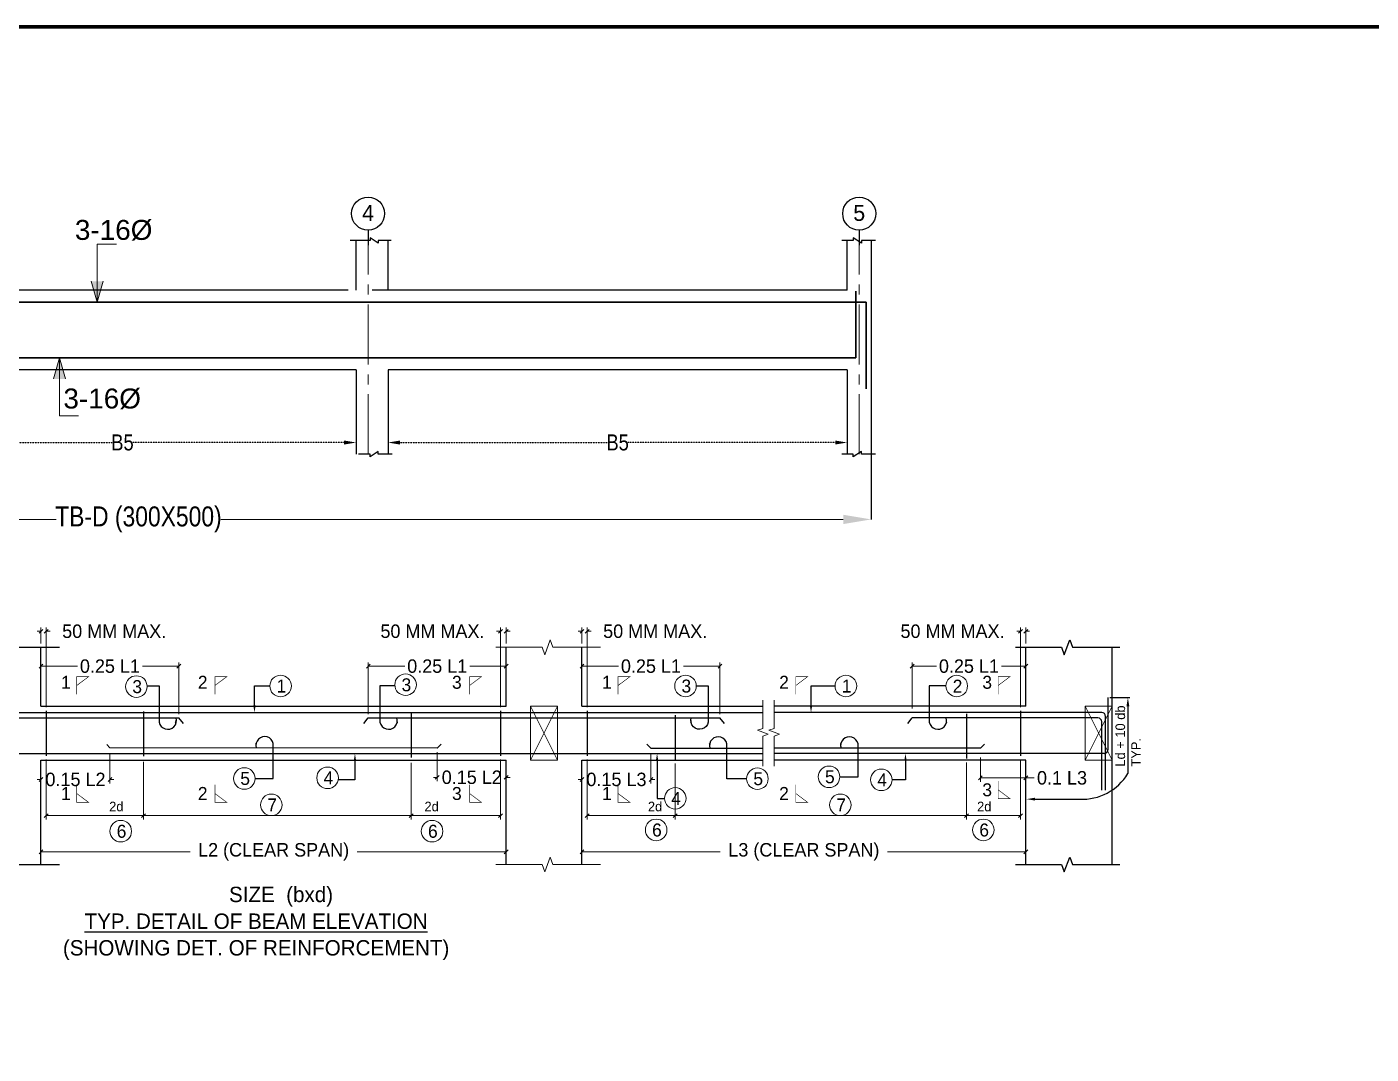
# Model space of a CAD drawing. Header units: inches. Extents: x -82712 to 364260, y -240815 to -94944.
# Drawn here: x 180881 to 197712, y -130807 to -117939 of the extents above; entities that cross this region are included whole.
import ezdxf
from ezdxf.enums import TextEntityAlignment as Align

# ---------------------------------------------------------------- set-up
doc = ezdxf.new("R2010")
doc.units = ezdxf.units.IN
doc.header["$MEASUREMENT"] = 0
for name, pattern in [('CENTER2', [1.125, 0.75, -0.125, 0.125, -0.125]), ('DASHED', [0.75, 0.5, -0.25]), ('HIDDEN', [0.375, 0.25, -0.125])]:
    doc.linetypes.add(name, pattern=pattern)
doc.layers.get('Defpoints').update_dxf_attribs({"color": 8})
for name, color, linetype, lineweight in [('2MM', 8, 'Continuous', 20), ('beam', 160, 'Continuous', 25), ('BEAM - STR', 150, 'HIDDEN', 25), ('Hach.', 252, 'Continuous', 9), ('RF', 7, 'Continuous', 25), ('SECTION', 60, 'Continuous', 30), ('SECTION -  LINE - STR', 3, 'Continuous', 20), ('text', 7, 'Continuous', 25)]:
    doc.layers.add(name, color=color, linetype=linetype, lineweight=lineweight)
for name, color, linetype in [('COLUMN FINAL', 5, 'Continuous'), ('Dim', 135, 'Continuous'), ('Grid', 8, 'CENTER2'), ('TITLE', 7, 'Continuous')]:
    doc.layers.add(name, color=color, linetype=linetype)
doc.styles.add('ARIAL NARROW', font='ARIALN.TTF')
doc.styles.add('PRADEEP - BOLD - STR', font='ANTQUAB.TTF')
doc.styles.add('PRADEEP - STR', font='BKANT.TTF')
doc.styles.get("Standard").update_dxf_attribs({"font": 'arial.ttf'})
doc.dimstyles.new('GRID DIM', dxfattribs={"dimtxt": 0.35, "dimasz": 0.1, "dimexe": 0.1, "dimexo": 0.1, "dimgap": 0.09, "dimtad": 0, "dimdec": 0, "dimlfac": 1000, "dimzin": 0, "dimdsep": 46, "dimtxsty": 'Standard', "dimblk": 'OBLIQUE', "dimcen": 0.09, "dimclrd": 73, "dimclre": 73, "dimclrt": 1, "dimadec": 0, "dimazin": 0, "dimtfac": 1, "dimtdec": 0, "dimtofl": 0, "dimtmove": 1, "dimatfit": 3, "dimfxl": 1.25, "dimtolj": 1, "dimtzin": 0, "dimlwd": 13, "dimlwe": 13, "dimarcsym": 0})
doc.dimstyles.new('XYZ', dxfattribs={"dimtxt": 0.25, "dimasz": 0.15, "dimexe": 0.09, "dimexo": 0.0625, "dimgap": 0, "dimtad": 0, "dimdec": 0, "dimlfac": 1000, "dimzin": 0, "dimdsep": 46, "dimtxsty": 'Standard', "dimblk": 'OBLIQUE', "dimcen": 0.09, "dimclrd": 256, "dimclre": 256, "dimadec": 0, "dimazin": 0, "dimtfac": 1, "dimtdec": 0, "dimtofl": 0, "dimtmove": 1, "dimatfit": 3, "dimldrblk": 'OBLIQUE', "dimfxl": 1, "dimtolj": 1, "dimtzin": 0, "dimlwd": -1, "dimlwe": -1, "dimarcsym": 0})

# ---------------------------------------------------------------- blocks, each defined once
blk = doc.blocks.new('ARROW 1')
at = {"layer": 'BEAM - STR', "linetype": 'Continuous', "lineweight": 13, "ltscale": 0.05}
for points in [[(-100, 617), (-162, 404), (-100, 404)], [(-100, 617), (-38, 404), (-100, 404)]]:
    blk.add_hatch(color=256, dxfattribs=at).paths.add_polyline_path(points)
for points in [[(-100, 617), (-162, 404)], [(-100, 617), (-100, 26), (95, 26)], [(-100, 617), (-38, 404)]]:
    blk.add_lwpolyline(points, dxfattribs=at)
blk = doc.blocks.new('*D773')
at = {"layer": 'Defpoints', "color": 0, "linetype": 'Continuous', "ltscale": 8, "transparency": 16777216}
for p in [(173103, -123292, 2943), (191453, -123292), (191453, -124109)]:
    blk.add_point(p, dxfattribs=at)
at = {"layer": 'Dim', "linetype": 'Continuous', "ltscale": 8, "transparency": 16777216}
for p, q in [((173103, -123292), (173103, -124109)), ((191453, -123292), (191453, -124109))]:
    blk.add_line(p, q, dxfattribs=at)
at = {"layer": 'Dim', "linetype": 'Continuous', "lineweight": 5, "ltscale": 8, "transparency": 16777216}
for p, q in [((173453, -124109), (181248, -124109)), ((191103, -124109), (183308, -124109))]:
    blk.add_line(p, q, dxfattribs=at)
at = {"layer": 'Dim', "linetype": 'Continuous', "ltscale": 8, "transparency": 16777216}
for points in [[(173453, -124051), (173453, -124167), (173103, -124109)], [(191103, -124051), (191103, -124167), (191453, -124109)]]:
    blk.add_solid(points, dxfattribs=at)
at = {"layer": 'Dim', "color": 7, "linetype": 'Continuous', "ltscale": 8, "transparency": 16777216, "insert": (182278, -124109), "char_height": 250, "attachment_point": 5, "style": 'ARIAL NARROW'}
blk.add_mtext('\\A1;TB-D (300X500)', dxfattribs=at)
blk = doc.blocks.new('_Oblique')
at = {"layer": '2MM', "color": 0, "lineweight": -2}
blk.add_line((-0.5, -0.5), (0.5, 0.5), dxfattribs=at)
blk = doc.blocks.new('GT')
at = {"layer": 'Grid', "color": 1, "linetype": 'Continuous', "ltscale": 3}
blk.add_line((0, 0.436), (0, 0), dxfattribs=at)
blk.add_circle((0, 0.919), 0.483, dxfattribs=at)
blk = doc.blocks.new('*D747')
at = {"layer": 'BEAM - STR', "ltscale": 0.05, "transparency": 16777216}
for p, q in [((179153, -122986), (179153, -123246)), ((185003, -122986), (185003, -123246)), ((179303, -123146), (181951, -123146)), ((184853, -123146), (182205, -123146))]:
    blk.add_line(p, q, dxfattribs=at)
for points in [[(179303, -123121), (179303, -123171), (179153, -123146)], [(184853, -123121), (184853, -123171), (185003, -123146)]]:
    blk.add_solid(points, dxfattribs=at)
at = {"layer": 'Defpoints', "color": 0, "ltscale": 0.05, "transparency": 16777216}
for p in [(179153, -122236), (185003, -122236), (185003, -123146)]:
    blk.add_point(p, dxfattribs=at)
at = {"layer": 'BEAM - STR', "color": 0, "ltscale": 0.05, "transparency": 16777216, "insert": (182078, -123146), "char_height": 200, "attachment_point": 5, "style": 'ARIAL NARROW'}
blk.add_mtext('\\A1;B5', dxfattribs=at)
blk = doc.blocks.new('*D748')
at = {"layer": 'BEAM - STR', "ltscale": 0.05, "transparency": 16777216}
for p, q in [((185403, -122987), (185403, -123246)), ((191153, -122986), (191153, -123246)), ((185553, -123146), (188151, -123146)), ((191003, -123146), (188405, -123146))]:
    blk.add_line(p, q, dxfattribs=at)
for points in [[(185553, -123121), (185553, -123171), (185403, -123146)], [(191003, -123121), (191003, -123171), (191153, -123146)]]:
    blk.add_solid(points, dxfattribs=at)
at = {"layer": 'Defpoints', "color": 0, "ltscale": 0.05, "transparency": 16777216}
for p in [(185403, -122237), (191153, -122236), (191153, -123146)]:
    blk.add_point(p, dxfattribs=at)
at = {"layer": 'BEAM - STR', "color": 0, "ltscale": 0.05, "transparency": 16777216, "insert": (188278, -123146), "char_height": 200, "attachment_point": 5, "style": 'ARIAL NARROW'}
blk.add_mtext('\\A1;B5', dxfattribs=at)
blk = doc.blocks.new('*D977')
at = {"layer": 'Defpoints', "color": 0, "transparency": 16777216}
for p in [(34.569, 5.618), (42.142, 5.65), (34.569, 4.165)]:
    blk.add_point(p, dxfattribs=at)
at = {"layer": 'Dim', "color": 73, "linetype": 'Continuous', "lineweight": 13, "transparency": 16777216}
for p, q in [((34.569, 5.518), (34.569, 4.065)), ((42.142, 5.55), (42.142, 4.065)), ((42.142, 4.165), (34.569, 4.165))]:
    blk.add_line(p, q, dxfattribs=at)
at = {"layer": 'Dim', "color": 73, "lineweight": 13, "transparency": 16777216, "xscale": 0.1, "yscale": 0.1, "zscale": 0.1, "rotation": 180}
blk.add_blockref('_Oblique', (34.569, 4.165), dxfattribs=at)
at = {"layer": 'Dim', "color": 73, "lineweight": 13, "transparency": 16777216, "xscale": 0.1, "yscale": 0.1, "zscale": 0.1}
blk.add_blockref('_Oblique', (42.142, 4.165), dxfattribs=at)
blk = doc.blocks.new('*D978')
at = {"layer": 'Defpoints', "color": 0, "transparency": 16777216}
for p in [(32.284, 5.723), (34.569, 5.618), (34.569, 4.165)]:
    blk.add_point(p, dxfattribs=at)
at = {"layer": 'Dim', "color": 73, "linetype": 'Continuous', "lineweight": 13, "transparency": 16777216}
for p, q in [((32.284, 5.623), (32.284, 4.065)), ((34.569, 5.518), (34.569, 4.065)), ((32.284, 4.165), (34.569, 4.165))]:
    blk.add_line(p, q, dxfattribs=at)
at = {"layer": 'Dim', "color": 73, "lineweight": 13, "transparency": 16777216, "xscale": 0.1, "yscale": 0.1, "zscale": 0.1, "rotation": 180}
blk.add_blockref('_Oblique', (32.284, 4.165), dxfattribs=at)
at = {"layer": 'Dim', "color": 73, "lineweight": 13, "transparency": 16777216, "xscale": 0.1, "yscale": 0.1, "zscale": 0.1}
blk.add_blockref('_Oblique', (34.569, 4.165), dxfattribs=at)
blk = doc.blocks.new('*D979')
at = {"layer": 'Defpoints', "color": 0, "transparency": 16777216}
for p in [(18.221, 5.723), (20.75, 5.667), (20.75, 4.165)]:
    blk.add_point(p, dxfattribs=at)
at = {"layer": 'Dim', "color": 73, "linetype": 'Continuous', "lineweight": 13, "transparency": 16777216}
for p, q in [((18.221, 5.623), (18.221, 4.065)), ((20.75, 5.567), (20.75, 4.065)), ((18.221, 4.165), (20.75, 4.165))]:
    blk.add_line(p, q, dxfattribs=at)
at = {"layer": 'Dim', "color": 73, "lineweight": 13, "transparency": 16777216, "xscale": 0.1, "yscale": 0.1, "zscale": 0.1, "rotation": 180}
blk.add_blockref('_Oblique', (18.221, 4.165), dxfattribs=at)
at = {"layer": 'Dim', "color": 73, "lineweight": 13, "transparency": 16777216, "xscale": 0.1, "yscale": 0.1, "zscale": 0.1}
blk.add_blockref('_Oblique', (20.75, 4.165), dxfattribs=at)
blk = doc.blocks.new('*D980')
at = {"layer": 'Defpoints', "color": 0, "transparency": 16777216}
for p in [(27.709, 5.639), (30.031, 5.723), (27.709, 4.165)]:
    blk.add_point(p, dxfattribs=at)
at = {"layer": 'Dim', "color": 73, "linetype": 'Continuous', "lineweight": 13, "transparency": 16777216}
for p, q in [((30.031, 5.623), (30.031, 4.065)), ((27.709, 5.539), (27.709, 4.065)), ((30.031, 4.165), (27.709, 4.165))]:
    blk.add_line(p, q, dxfattribs=at)
at = {"layer": 'Dim', "color": 73, "lineweight": 13, "transparency": 16777216, "xscale": 0.1, "yscale": 0.1, "zscale": 0.1, "rotation": 180}
blk.add_blockref('_Oblique', (27.709, 4.165), dxfattribs=at)
at = {"layer": 'Dim', "color": 73, "lineweight": 13, "transparency": 16777216, "xscale": 0.1, "yscale": 0.1, "zscale": 0.1}
blk.add_blockref('_Oblique', (30.031, 4.165), dxfattribs=at)
blk = doc.blocks.new('*D981')
at = {"layer": 'Defpoints', "color": 0, "transparency": 16777216}
for p in [(20.75, 5.667), (27.709, 5.639), (27.709, 4.165)]:
    blk.add_point(p, dxfattribs=at)
at = {"layer": 'Dim', "color": 73, "linetype": 'Continuous', "lineweight": 13, "transparency": 16777216}
for p, q in [((20.75, 5.567), (20.75, 4.065)), ((27.709, 5.539), (27.709, 4.065)), ((20.75, 4.165), (27.709, 4.165))]:
    blk.add_line(p, q, dxfattribs=at)
at = {"layer": 'Dim', "color": 73, "lineweight": 13, "transparency": 16777216, "xscale": 0.1, "yscale": 0.1, "zscale": 0.1, "rotation": 180}
blk.add_blockref('_Oblique', (20.75, 4.165), dxfattribs=at)
at = {"layer": 'Dim', "color": 73, "lineweight": 13, "transparency": 16777216, "xscale": 0.1, "yscale": 0.1, "zscale": 0.1}
blk.add_blockref('_Oblique', (27.709, 4.165), dxfattribs=at)
blk = doc.blocks.new('*D982')
at = {"layer": 'Defpoints', "color": 0, "transparency": 16777216}
for p in [(28.387, 5.919), (30.18, 5.666), (28.387, 5.161)]:
    blk.add_point(p, dxfattribs=at)
at = {"layer": 'Dim', "color": 73, "linetype": 'Continuous', "lineweight": 13, "transparency": 16777216}
for p, q in [((28.387, 5.819), (28.387, 5.061)), ((30.18, 5.566), (30.18, 5.061)), ((28.387, 5.161), (28.287, 5.161)), ((30.18, 5.161), (30.28, 5.161))]:
    blk.add_line(p, q, dxfattribs=at)
at = {"layer": 'Dim', "color": 73, "lineweight": 13, "transparency": 16777216, "xscale": 0.1, "yscale": 0.1, "zscale": 0.1}
blk.add_blockref('_Oblique', (28.387, 5.161), dxfattribs=at)
at = {"layer": 'Dim', "color": 73, "lineweight": 13, "transparency": 16777216, "xscale": 0.1, "yscale": 0.1, "zscale": 0.1, "rotation": 180}
blk.add_blockref('_Oblique', (30.18, 5.161), dxfattribs=at)
at = {"layer": 'Dim', "color": 1, "transparency": 16777216, "insert": (29.284, 5.161), "char_height": 0.35, "attachment_point": 5, "style": 'PRADEEP - STR'}
blk.add_mtext('\\A1;0.15 L2 ', dxfattribs=at)
blk = doc.blocks.new('*D983')
at = {"layer": 'Defpoints', "color": 0, "transparency": 16777216}
for p in [(26.594, 8.051), (30.18, 7.409), (26.594, 6.706)]:
    blk.add_point(p, dxfattribs=at)
at = {"layer": 'Dim', "color": 73, "linetype": 'Continuous', "lineweight": 13, "transparency": 16777216}
for p, q in [((26.594, 6.806), (26.594, 8.151)), ((26.594, 8.051), (27.542, 8.051)), ((30.18, 8.051), (29.233, 8.051)), ((30.18, 7.509), (30.18, 8.151))]:
    blk.add_line(p, q, dxfattribs=at)
at = {"layer": 'Dim', "color": 73, "lineweight": 13, "transparency": 16777216, "xscale": 0.1, "yscale": 0.1, "zscale": 0.1, "rotation": 180}
blk.add_blockref('_Oblique', (26.594, 8.051), dxfattribs=at)
at = {"layer": 'Dim', "color": 73, "lineweight": 13, "transparency": 16777216, "xscale": 0.1, "yscale": 0.1, "zscale": 0.1}
blk.add_blockref('_Oblique', (30.18, 8.051), dxfattribs=at)
at = {"layer": 'Dim', "color": 1, "transparency": 16777216, "insert": (28.387, 8.051), "char_height": 0.35, "attachment_point": 5, "style": 'PRADEEP - STR'}
blk.add_mtext('\\A1;0.25 L1', dxfattribs=at)
blk = doc.blocks.new('*D984')
at = {"layer": 'Defpoints', "color": 0, "transparency": 16777216}
for p in [(18.086, 5.609), (19.879, 5.872), (19.879, 5.105)]:
    blk.add_point(p, dxfattribs=at)
at = {"layer": 'Dim', "color": 73, "linetype": 'Continuous', "lineweight": 13, "transparency": 16777216}
for p, q in [((19.879, 5.772), (19.879, 5.005)), ((18.086, 5.509), (18.086, 5.005)), ((18.086, 5.105), (17.986, 5.105)), ((19.879, 5.105), (19.979, 5.105))]:
    blk.add_line(p, q, dxfattribs=at)
at = {"layer": 'Dim', "color": 73, "lineweight": 13, "transparency": 16777216, "xscale": 0.1, "yscale": 0.1, "zscale": 0.1}
blk.add_blockref('_Oblique', (18.086, 5.105), dxfattribs=at)
at = {"layer": 'Dim', "color": 73, "lineweight": 13, "transparency": 16777216, "xscale": 0.1, "yscale": 0.1, "zscale": 0.1, "rotation": 180}
blk.add_blockref('_Oblique', (19.879, 5.105), dxfattribs=at)
at = {"layer": 'Dim', "color": 1, "transparency": 16777216, "insert": (18.983, 5.105), "char_height": 0.35, "attachment_point": 5, "style": 'PRADEEP - STR'}
blk.add_mtext('\\A1;0.15 L2', dxfattribs=at)
blk = doc.blocks.new('*D985')
at = {"layer": 'Defpoints', "color": 0, "transparency": 16777216}
for p in [(18.086, 8.051), (18.086, 7.015), (21.672, 6.706)]:
    blk.add_point(p, dxfattribs=at)
at = {"layer": 'Dim', "color": 73, "linetype": 'Continuous', "lineweight": 13, "transparency": 16777216}
for p, q in [((18.086, 7.115), (18.086, 8.151)), ((18.086, 8.051), (19.034, 8.051)), ((21.672, 8.051), (20.725, 8.051)), ((21.672, 6.806), (21.672, 8.151))]:
    blk.add_line(p, q, dxfattribs=at)
at = {"layer": 'Dim', "color": 73, "lineweight": 13, "transparency": 16777216, "xscale": 0.1, "yscale": 0.1, "zscale": 0.1, "rotation": 180}
blk.add_blockref('_Oblique', (18.086, 8.051), dxfattribs=at)
at = {"layer": 'Dim', "color": 73, "lineweight": 13, "transparency": 16777216, "xscale": 0.1, "yscale": 0.1, "zscale": 0.1}
blk.add_blockref('_Oblique', (21.672, 8.051), dxfattribs=at)
at = {"layer": 'Dim', "color": 1, "transparency": 16777216, "insert": (19.879, 8.051), "char_height": 0.35, "attachment_point": 5, "style": 'PRADEEP - STR'}
blk.add_mtext('\\A1;0.25 L1', dxfattribs=at)
blk = doc.blocks.new('*D986')
at = {"layer": 'Defpoints', "color": 0, "transparency": 16777216}
for p in [(18.086, 3.762), (30.18, 3.738), (18.086, 3.224)]:
    blk.add_point(p, dxfattribs=at)
at = {"layer": 'Dim', "color": 73, "linetype": 'Continuous', "lineweight": 13, "transparency": 16777216}
for p, q in [((18.086, 3.662), (18.086, 3.124)), ((30.18, 3.638), (30.18, 3.124)), ((18.086, 3.224), (21.961, 3.224)), ((30.18, 3.224), (26.306, 3.224))]:
    blk.add_line(p, q, dxfattribs=at)
at = {"layer": 'Dim', "color": 73, "lineweight": 13, "transparency": 16777216, "xscale": 0.1, "yscale": 0.1, "zscale": 0.1, "rotation": 180}
blk.add_blockref('_Oblique', (18.086, 3.224), dxfattribs=at)
at = {"layer": 'Dim', "color": 73, "lineweight": 13, "transparency": 16777216, "xscale": 0.1, "yscale": 0.1, "zscale": 0.1}
blk.add_blockref('_Oblique', (30.18, 3.224), dxfattribs=at)
at = {"layer": 'Dim', "color": 1, "transparency": 16777216, "insert": (24.133, 3.224), "char_height": 0.35, "attachment_point": 5, "style": 'PRADEEP - STR'}
blk.add_mtext('\\A1;L2 (CLEAR SPAN)', dxfattribs=at)
blk = doc.blocks.new('*D987')
at = {"layer": 'Defpoints', "color": 0, "transparency": 16777216}
for p in [(35.735, 8.051), (32.149, 7.903), (35.735, 6.706)]:
    blk.add_point(p, dxfattribs=at)
at = {"layer": 'Dim', "color": 73, "linetype": 'Continuous', "lineweight": 13, "transparency": 16777216}
for p, q in [((32.149, 8.003), (32.149, 8.151)), ((32.149, 8.051), (33.096, 8.051)), ((35.735, 8.051), (34.787, 8.051)), ((35.735, 6.806), (35.735, 8.151))]:
    blk.add_line(p, q, dxfattribs=at)
at = {"layer": 'Dim', "color": 73, "lineweight": 13, "transparency": 16777216, "xscale": 0.1, "yscale": 0.1, "zscale": 0.1, "rotation": 180}
blk.add_blockref('_Oblique', (32.149, 8.051), dxfattribs=at)
at = {"layer": 'Dim', "color": 73, "lineweight": 13, "transparency": 16777216, "xscale": 0.1, "yscale": 0.1, "zscale": 0.1}
blk.add_blockref('_Oblique', (35.735, 8.051), dxfattribs=at)
at = {"layer": 'Dim', "color": 1, "transparency": 16777216, "insert": (33.942, 8.051), "char_height": 0.35, "attachment_point": 5, "style": 'PRADEEP - STR'}
blk.add_mtext('\\A1;0.25 L1', dxfattribs=at)
blk = doc.blocks.new('*D988')
at = {"layer": 'Defpoints', "color": 0, "transparency": 16777216}
for p in [(32.149, 5.609), (33.942, 5.862), (33.942, 5.105)]:
    blk.add_point(p, dxfattribs=at)
at = {"layer": 'Dim', "color": 73, "linetype": 'Continuous', "lineweight": 13, "transparency": 16777216}
for p, q in [((33.942, 5.762), (33.942, 5.005)), ((32.149, 5.509), (32.149, 5.005)), ((32.149, 5.105), (32.049, 5.105)), ((33.942, 5.105), (34.042, 5.105))]:
    blk.add_line(p, q, dxfattribs=at)
at = {"layer": 'Dim', "color": 73, "lineweight": 13, "transparency": 16777216, "xscale": 0.1, "yscale": 0.1, "zscale": 0.1}
blk.add_blockref('_Oblique', (32.149, 5.105), dxfattribs=at)
at = {"layer": 'Dim', "color": 73, "lineweight": 13, "transparency": 16777216, "xscale": 0.1, "yscale": 0.1, "zscale": 0.1, "rotation": 180}
blk.add_blockref('_Oblique', (33.942, 5.105), dxfattribs=at)
at = {"layer": 'Dim', "color": 1, "transparency": 16777216, "insert": (33.045, 5.105), "char_height": 0.35, "attachment_point": 5, "style": 'PRADEEP - STR'}
blk.add_mtext('\\A1;0.15 L3 ', dxfattribs=at)
blk = doc.blocks.new('*D989')
at = {"layer": 'Defpoints', "color": 0, "transparency": 16777216}
for p in [(42.505, 5.778), (43.685, 5.609), (42.505, 5.146)]:
    blk.add_point(p, dxfattribs=at)
at = {"layer": 'Dim', "color": 73, "linetype": 'Continuous', "lineweight": 13, "transparency": 16777216}
for p, q in [((42.505, 5.678), (42.505, 5.046)), ((43.685, 5.509), (43.685, 5.046)), ((43.685, 5.146), (42.505, 5.146)), ((43.9, 5.146), (43.685, 5.146))]:
    blk.add_line(p, q, dxfattribs=at)
at = {"layer": 'Dim', "color": 73, "lineweight": 13, "transparency": 16777216, "xscale": 0.1, "yscale": 0.1, "zscale": 0.1, "rotation": 180}
blk.add_blockref('_Oblique', (42.505, 5.146), dxfattribs=at)
at = {"layer": 'Dim', "color": 73, "lineweight": 13, "transparency": 16777216, "xscale": 0.1, "yscale": 0.1, "zscale": 0.1}
blk.add_blockref('_Oblique', (43.685, 5.146), dxfattribs=at)
at = {"layer": 'Dim', "color": 1, "transparency": 16777216, "insert": (44.627, 5.146), "char_height": 0.35, "attachment_point": 5, "style": 'PRADEEP - STR'}
blk.add_mtext('\\A1;0.1 L3', dxfattribs=at)
blk = doc.blocks.new('*D990')
at = {"layer": 'Defpoints', "color": 0, "transparency": 16777216}
for p in [(40.731, 8.051), (43.685, 7.961), (40.731, 6.847)]:
    blk.add_point(p, dxfattribs=at)
at = {"layer": 'Dim', "color": 73, "linetype": 'Continuous', "lineweight": 13, "transparency": 16777216}
for p, q in [((40.731, 6.947), (40.731, 8.151)), ((40.731, 8.051), (41.363, 8.051)), ((43.685, 8.051), (43.053, 8.051)), ((43.685, 8.061), (43.685, 8.151))]:
    blk.add_line(p, q, dxfattribs=at)
at = {"layer": 'Dim', "color": 73, "lineweight": 13, "transparency": 16777216, "xscale": 0.1, "yscale": 0.1, "zscale": 0.1, "rotation": 180}
blk.add_blockref('_Oblique', (40.731, 8.051), dxfattribs=at)
at = {"layer": 'Dim', "color": 73, "lineweight": 13, "transparency": 16777216, "xscale": 0.1, "yscale": 0.1, "zscale": 0.1}
blk.add_blockref('_Oblique', (43.685, 8.051), dxfattribs=at)
at = {"layer": 'Dim', "color": 1, "transparency": 16777216, "insert": (42.208, 8.051), "char_height": 0.35, "attachment_point": 5, "style": 'PRADEEP - STR'}
blk.add_mtext('\\A1;0.25 L1', dxfattribs=at)
blk = doc.blocks.new('*D991')
at = {"layer": 'Defpoints', "color": 0, "transparency": 16777216}
for p in [(42.142, 5.65), (43.55, 5.723), (42.142, 4.165)]:
    blk.add_point(p, dxfattribs=at)
at = {"layer": 'Dim', "color": 73, "linetype": 'Continuous', "lineweight": 13, "transparency": 16777216}
for p, q in [((43.55, 5.623), (43.55, 4.065)), ((42.142, 5.55), (42.142, 4.065)), ((43.55, 4.165), (42.142, 4.165))]:
    blk.add_line(p, q, dxfattribs=at)
at = {"layer": 'Dim', "color": 73, "lineweight": 13, "transparency": 16777216, "xscale": 0.1, "yscale": 0.1, "zscale": 0.1, "rotation": 180}
blk.add_blockref('_Oblique', (42.142, 4.165), dxfattribs=at)
at = {"layer": 'Dim', "color": 73, "lineweight": 13, "transparency": 16777216, "xscale": 0.1, "yscale": 0.1, "zscale": 0.1}
blk.add_blockref('_Oblique', (43.55, 4.165), dxfattribs=at)
blk = doc.blocks.new('*D992')
at = {"layer": 'Defpoints', "color": 0, "transparency": 16777216}
for p in [(32.149, 3.76), (43.685, 3.738), (32.149, 3.224)]:
    blk.add_point(p, dxfattribs=at)
at = {"layer": 'Dim', "color": 73, "linetype": 'Continuous', "lineweight": 13, "transparency": 16777216}
for p, q in [((32.149, 3.66), (32.149, 3.124)), ((43.685, 3.638), (43.685, 3.124)), ((32.149, 3.224), (35.744, 3.224)), ((43.685, 3.224), (40.089, 3.224))]:
    blk.add_line(p, q, dxfattribs=at)
at = {"layer": 'Dim', "color": 73, "lineweight": 13, "transparency": 16777216, "xscale": 0.1, "yscale": 0.1, "zscale": 0.1, "rotation": 180}
blk.add_blockref('_Oblique', (32.149, 3.224), dxfattribs=at)
at = {"layer": 'Dim', "color": 73, "lineweight": 13, "transparency": 16777216, "xscale": 0.1, "yscale": 0.1, "zscale": 0.1}
blk.add_blockref('_Oblique', (43.685, 3.224), dxfattribs=at)
at = {"layer": 'Dim', "color": 1, "transparency": 16777216, "insert": (37.917, 3.224), "char_height": 0.35, "attachment_point": 5, "style": 'PRADEEP - STR'}
blk.add_mtext('\\A1;L3 (CLEAR SPAN)', dxfattribs=at)
blk = doc.blocks.new('*D994')
at = {"layer": 'Defpoints', "color": 0, "transparency": 16777216}
for p in [(18.086, 8.958), (18.086, 8.543), (18.221, 6.887)]:
    blk.add_point(p, dxfattribs=at)
at = {"layer": 'Dim', "color": 73, "linetype": 'Continuous', "lineweight": 13, "transparency": 16777216}
for p, q in [((18.086, 8.958), (17.986, 8.958)), ((18.086, 8.643), (18.086, 9.058)), ((18.221, 6.987), (18.221, 9.058)), ((18.221, 8.958), (18.321, 8.958))]:
    blk.add_line(p, q, dxfattribs=at)
at = {"layer": 'Dim', "color": 73, "lineweight": 13, "transparency": 16777216, "xscale": 0.1, "yscale": 0.1, "zscale": 0.1}
blk.add_blockref('_Oblique', (18.086, 8.958), dxfattribs=at)
at = {"layer": 'Dim', "color": 73, "lineweight": 13, "transparency": 16777216, "xscale": 0.1, "yscale": 0.1, "zscale": 0.1, "rotation": 180}
blk.add_blockref('_Oblique', (18.221, 8.958), dxfattribs=at)
at = {"layer": 'Dim', "color": 1, "transparency": 16777216, "insert": (19.99, 8.958), "char_height": 0.35, "attachment_point": 5, "style": 'PRADEEP - STR'}
blk.add_mtext('\\A1;50 MM MAX.', dxfattribs=at)
blk = doc.blocks.new('*D995')
at = {"layer": 'Defpoints', "color": 0, "transparency": 16777216}
for p in [(30.18, 8.958), (30.18, 8.543), (30.031, 6.887)]:
    blk.add_point(p, dxfattribs=at)
at = {"layer": 'Dim', "color": 73, "linetype": 'Continuous', "lineweight": 13, "transparency": 16777216}
for p, q in [((30.031, 8.958), (29.931, 8.958)), ((30.031, 6.987), (30.031, 9.058)), ((30.18, 8.643), (30.18, 9.058)), ((30.18, 8.958), (30.28, 8.958))]:
    blk.add_line(p, q, dxfattribs=at)
at = {"layer": 'Dim', "color": 73, "lineweight": 13, "transparency": 16777216, "xscale": 0.1, "yscale": 0.1, "zscale": 0.1}
blk.add_blockref('_Oblique', (30.031, 8.958), dxfattribs=at)
at = {"layer": 'Dim', "color": 73, "lineweight": 13, "transparency": 16777216, "xscale": 0.1, "yscale": 0.1, "zscale": 0.1, "rotation": 180}
blk.add_blockref('_Oblique', (30.18, 8.958), dxfattribs=at)
at = {"layer": 'Dim', "color": 1, "transparency": 16777216, "insert": (28.262, 8.958), "char_height": 0.35, "attachment_point": 5, "style": 'PRADEEP - STR'}
blk.add_mtext('\\A1;50 MM MAX.', dxfattribs=at)
blk = doc.blocks.new('*D996')
at = {"layer": 'Defpoints', "color": 0, "transparency": 16777216}
for p in [(32.149, 8.958), (32.149, 8.543), (32.284, 6.887)]:
    blk.add_point(p, dxfattribs=at)
at = {"layer": 'Dim', "color": 73, "linetype": 'Continuous', "lineweight": 13, "transparency": 16777216}
for p, q in [((32.149, 8.958), (32.049, 8.958)), ((32.149, 8.643), (32.149, 9.058)), ((32.284, 6.987), (32.284, 9.058)), ((32.284, 8.958), (32.384, 8.958))]:
    blk.add_line(p, q, dxfattribs=at)
at = {"layer": 'Dim', "color": 73, "lineweight": 13, "transparency": 16777216, "xscale": 0.1, "yscale": 0.1, "zscale": 0.1}
blk.add_blockref('_Oblique', (32.149, 8.958), dxfattribs=at)
at = {"layer": 'Dim', "color": 73, "lineweight": 13, "transparency": 16777216, "xscale": 0.1, "yscale": 0.1, "zscale": 0.1, "rotation": 180}
blk.add_blockref('_Oblique', (32.284, 8.958), dxfattribs=at)
at = {"layer": 'Dim', "color": 1, "transparency": 16777216, "insert": (34.052, 8.958), "char_height": 0.35, "attachment_point": 5, "style": 'PRADEEP - STR'}
blk.add_mtext('\\A1;50 MM MAX.', dxfattribs=at)
blk = doc.blocks.new('*D997')
at = {"layer": 'Defpoints', "color": 0, "transparency": 16777216}
for p in [(43.685, 8.958), (43.685, 8.543), (43.55, 6.887)]:
    blk.add_point(p, dxfattribs=at)
at = {"layer": 'Dim', "color": 73, "linetype": 'Continuous', "lineweight": 13, "transparency": 16777216}
for p, q in [((43.55, 8.958), (43.45, 8.958)), ((43.55, 6.987), (43.55, 9.058)), ((43.685, 8.643), (43.685, 9.058)), ((43.685, 8.958), (43.785, 8.958))]:
    blk.add_line(p, q, dxfattribs=at)
at = {"layer": 'Dim', "color": 73, "lineweight": 13, "transparency": 16777216, "xscale": 0.1, "yscale": 0.1, "zscale": 0.1}
blk.add_blockref('_Oblique', (43.55, 8.958), dxfattribs=at)
at = {"layer": 'Dim', "color": 73, "lineweight": 13, "transparency": 16777216, "xscale": 0.1, "yscale": 0.1, "zscale": 0.1, "rotation": 180}
blk.add_blockref('_Oblique', (43.685, 8.958), dxfattribs=at)
at = {"layer": 'Dim', "color": 1, "transparency": 16777216, "insert": (41.781, 8.958), "char_height": 0.35, "attachment_point": 5, "style": 'PRADEEP - STR'}
blk.add_mtext('\\A1;50 MM MAX.', dxfattribs=at)
blk = doc.blocks.new('1')
at = {"layer": 'beam'}
for p, q in [((44.6859, 8.3493), (44.8266, 8.7357)), ((44.8266, 8.7357), (44.8969, 8.5425)), ((18.0864, 7.0155), (18.0864, 8.5425)), ((30.1802, 7.0155), (30.1802, 8.5425)), ((32.1489, 7.0155), (32.1489, 8.5425)), ((43.6846, 7.0155), (43.6846, 8.5425)), ((44.6156, 8.5425), (44.6859, 8.3493)), ((45.9346, 2.8957), (45.9346, 8.5425)), ((18.0864, 7.0155), (30.1802, 7.0155)), ((32.1489, 7.0155), (36.8501, 7.0155)), ((43.6846, 7.0155), (37.1465, 7.0155)), ((18.0864, 2.8957), (18.0864, 5.6092)), ((18.0864, 5.6092), (30.1802, 5.6092)), ((30.1802, 2.8957), (30.1802, 5.6092)), ((32.1489, 2.8957), (32.1489, 5.6092)), ((32.1489, 5.6092), (36.8425, 5.6092)), ((43.6846, 5.6092), (37.1388, 5.6092)), ((43.6846, 2.8957), (43.6846, 5.6092)), ((44.6156, 2.8957), (44.6859, 2.7025)), ((44.6859, 2.7025), (44.8266, 3.0889)), ((44.8266, 3.0889), (44.8969, 2.8957))]:
    blk.add_line(p, q, dxfattribs=at)
for points in [[(17.33, 8.5425), (18.5646, 8.5425)], [(43.414, 8.5425), (44.6156, 8.5425)], [(44.8969, 8.5425), (46.1315, 8.5425)], [(17.33, 2.8957), (18.5646, 2.8957)], [(43.414, 2.8957), (44.6156, 2.8957)], [(44.8969, 2.8957), (46.1315, 2.8957)]]:
    blk.add_lwpolyline(points, dxfattribs=at)
at = {"layer": 'Dim', "color": 110}
for p, q in [((41.6108, 7.5364), (41.1752, 7.5364)), ((41.1752, 7.5364), (41.1752, 6.5932)), ((45.8662, 7.2327), (46.3874, 7.2327))]:
    blk.add_line(p, q, dxfattribs=at)
at = {"layer": 'Dim'}
for points in [[(20.8464, 7.5364), (21.1566, 7.5364), (21.1566, 6.5932, 1.0500855), (21.5982, 6.7061)], [(27.2859, 7.5364), (26.8974, 7.5364), (26.8974, 6.5932, 1.0500855), (27.339, 6.7061)], [(35.1208, 7.5364), (35.4317, 7.5364), (35.4317, 6.5932, -1.0500855), (34.9901, 6.7061)], [(23.6531, 5.1307), (24.1251, 5.1307), (24.1251, 6.0374, 1.0500855), (23.6835, 5.9245)], [(36.4294, 5.1252), (35.9164, 5.1252), (35.9164, 6.0319, 1.0500855), (35.4748, 5.919)], [(38.8519, 5.1745), (39.324, 5.1745), (39.324, 6.0319, 1.0500855), (38.8823, 5.919)]]:
    blk.add_lwpolyline(points, format="xyb", dxfattribs=at)
at = {"layer": 'Dim', "extrusion": (0, 0, -1)}
for points in [[(-23.6352, 7.0342), (-23.6352, 7.5364), (-24.0349, 7.5364)], [(-38.1029, 7.0342), (-38.1029, 7.5364), (-38.7287, 7.5364)], [(-34.1012, 5.6346), (-34.1012, 4.609), (-34.2903, 4.609)]]:
    blk.add_lwpolyline(points, dxfattribs=at)
at = {"layer": 'Dim'}
for points in [[(46.3386, 7.0077), (46.3386, 5.2582)], [(26.2477, 5.5905), (26.2477, 5.0963), (25.8121, 5.0963)], [(40.5576, 5.5905), (40.5576, 5.0963), (40.2109, 5.0963)], [(43.9286, 4.594), (45.0824, 4.594)]]:
    blk.add_lwpolyline(points, dxfattribs=at)
at = {"layer": 'Dim', "color": 110, "lineweight": 9}
for centre in [(20.5666, 7.5209), (24.3152, 7.5364), (27.5642, 7.5694), (34.8405, 7.5364), (39.009, 7.5364), (41.8911, 7.5364), (23.3728, 5.1307), (25.5367, 5.1482), (36.7096, 5.1252), (38.5716, 5.1745), (39.9306, 5.0963), (34.5745, 4.614), (24.0743, 4.445), (38.8647, 4.445), (20.1603, 3.7605), (28.2523, 3.7605), (34.0768, 3.7937), (42.5825, 3.7937)]:
    blk.add_circle(centre, 0.2803, dxfattribs=at)
at = {"layer": 'Dim'}
for centre, radius, start, end in [((41.3988, 6.6389), 0.2282, 191.54174, 17.13979), ((45.1593, 5.9686), 1.3768, 266.79775, 328.9377)]:
    blk.add_arc(centre, radius, start, end, dxfattribs=at)
at = {"layer": 'Dim', "extrusion": (0, 0, -1)}
for points in [[(-23.604, 7.0342), (-23.6352, 6.8467), (-23.6665, 7.0342)], [(-38.0717, 7.0342), (-38.1029, 6.8467), (-38.1342, 7.0342)], [(-21.5644, 6.5771), (-21.5982, 6.7061), (-21.6065, 6.5798)], [(-27.3694, 6.5754), (-27.339, 6.7061), (-27.3273, 6.5782)], [(-34.9596, 6.5754), (-34.9901, 6.7061), (-35.0017, 6.5782)], [(-41.6041, 6.5784), (-41.6168, 6.7061), (-41.6462, 6.5812)], [(-23.6962, 6.0521), (-23.6835, 5.9245), (-23.6542, 6.0494)], [(-35.4875, 6.0467), (-35.4748, 5.919), (-35.4454, 6.0439)], [(-38.8951, 6.0467), (-38.8823, 5.919), (-38.853, 6.0439)], [(-34.1325, 5.5905), (-34.1012, 5.778), (-34.07, 5.5905)]]:
    blk.add_solid(points, dxfattribs=at)
at = {"layer": 'Dim'}
for points in [[(46.3011, 7.0077), (46.3386, 7.2327), (46.3761, 7.0077)], [(26.2165, 5.5905), (26.2477, 5.778), (26.279, 5.5905)], [(40.5264, 5.5905), (40.5576, 5.778), (40.5889, 5.5905)], [(43.9286, 4.5565), (43.7036, 4.5941), (43.9286, 4.6315)]]:
    blk.add_solid(points, dxfattribs=at)
at = {"layer": 'Hach.', "color": 8}
for p, q in [((31.1815, 8.3493), (31.3221, 8.7357)), ((31.3221, 8.7357), (31.3925, 8.5425)), ((31.1112, 8.5425), (31.1815, 8.3493)), ((36.711, 6.3845), (36.8501, 6.4351)), ((36.9892, 6.2833), (36.711, 6.3845)), ((37.0074, 6.3845), (37.1465, 6.4351)), ((37.2856, 6.2833), (37.0074, 6.3845)), ((36.8501, 6.2326), (36.9892, 6.2833)), ((37.1465, 6.2326), (37.2856, 6.2833)), ((31.1112, 2.8957), (31.1815, 2.7025)), ((31.1815, 2.7025), (31.3221, 3.0889)), ((31.3221, 3.0889), (31.3925, 2.8957))]:
    blk.add_line(p, q, dxfattribs=at)
at = {"layer": 'Hach.', "linetype": 'DASHED', "ltscale": 8}
for p, q in [((31.5161, 7.0155), (30.813, 5.6092)), ((30.813, 7.0155), (31.5161, 5.6092)), ((45.2315, 7.0155), (45.9346, 5.6092)), ((45.9346, 7.0155), (45.2315, 5.6092))]:
    blk.add_line(p, q, dxfattribs=at)
at = {"layer": 'Hach.', "color": 8, "linetype": 'Continuous'}
for points in [[(29.9095, 8.5425), (31.1112, 8.5425)], [(31.3925, 8.5425), (32.6271, 8.5425)], [(36.8501, 6.4351), (36.8501, 7.1696)], [(37.1465, 6.4351), (37.1465, 7.1696)], [(36.8501, 5.4554), (36.8501, 6.2326)], [(37.1465, 5.4554), (37.1465, 6.2326)], [(29.9095, 2.8957), (31.1112, 2.8957)], [(31.3925, 2.8957), (32.6271, 2.8957)]]:
    blk.add_lwpolyline(points, dxfattribs=at)
at = {"layer": 'Hach.', "linetype": 'DASHED', "ltscale": 8}
for points in [[(30.813, 5.6092), (31.5161, 5.6092), (31.5161, 7.0155), (30.813, 7.0155)], [(45.9346, 5.6092), (45.2315, 5.6092), (45.2315, 7.0155), (45.9346, 7.0155)]]:
    blk.add_lwpolyline(points, close=True, dxfattribs=at)
at = {"layer": 'RF'}
for p, q in [((45.8222, 7.2368), (45.8222, 5.878)), ((2.1459, 6.8467), (36.8501, 6.8467)), ((12.5317, 6.7061), (21.6723, 6.7061)), ((18.2212, 6.8866), (18.2212, 5.7232)), ((18.2212, 6.8866), (18.2212, 5.7232)), ((20.7499, 6.8711), (20.7499, 5.7076)), ((21.7884, 6.5607), (21.6723, 6.7061)), ((26.4782, 6.5607), (26.5942, 6.7061)), ((26.5942, 6.7061), (35.7348, 6.7061)), ((27.7087, 6.8409), (27.7087, 5.6774)), ((30.0312, 6.8866), (30.0312, 5.7232)), ((32.2837, 6.8866), (32.2837, 5.7232)), ((34.5694, 6.7819), (34.5694, 5.6184)), ((35.8509, 6.5607), (35.7348, 6.7061)), ((35.8509, 6.5607), (35.7348, 6.7061)), ((45.6584, 6.8467), (37.1465, 6.8467)), ((40.6154, 6.5607), (40.7315, 6.7061)), ((45.5588, 6.7061), (40.7315, 6.7061)), ((42.1416, 6.8131), (42.1416, 5.6497)), ((43.5498, 6.8866), (43.5498, 5.7232)), ((45.7584, 4.8245), (45.7584, 6.7467)), ((45.6588, 4.8245), (45.6588, 6.6061)), ((19.8794, 5.9289), (19.7945, 6.0138)), ((28.3872, 5.919), (28.4916, 6.0233)), ((33.9419, 5.919), (33.8375, 6.0233)), ((42.5047, 5.919), (42.6091, 6.0233)), ((2.257, 5.778), (36.8425, 5.778)), ((28.3872, 5.919), (19.8794, 5.9289)), ((33.9419, 5.919), (36.8425, 5.919)), ((42.5047, 5.919), (37.1388, 5.919)), ((45.7222, 5.778), (37.1388, 5.778))]:
    blk.add_line(p, q, dxfattribs=at)
for centre, start, end in [((45.5588, 6.6061), 0, 90), ((45.6584, 6.7467), 0, 90), ((45.7222, 5.878), 270, 0)]:
    blk.add_arc(centre, 0.1, start, end, dxfattribs=at)
at = {"layer": 'SECTION', "const_width": 0.0158}
for points in [[(19.0165, 7.5488), (19.3263, 7.7809), (19.0165, 7.7809), (19.0165, 7.3167)], [(22.6091, 7.5488), (22.9189, 7.7809), (22.6091, 7.7809), (22.6091, 7.3167)], [(29.227, 7.5488), (29.5369, 7.7809), (29.227, 7.7809), (29.227, 7.3167)], [(33.0879, 7.5488), (33.3978, 7.7809), (33.0879, 7.7809), (33.0879, 7.3167)], [(37.708, 7.5488), (38.0179, 7.7809), (37.708, 7.7809), (37.708, 7.3167)], [(42.9667, 7.5488), (43.2765, 7.7809), (42.9667, 7.7809), (42.9667, 7.3167)], [(19.0165, 4.7407), (19.3263, 4.5087), (19.0165, 4.5087), (19.0165, 4.9728)], [(22.6091, 4.7407), (22.9189, 4.5087), (22.6091, 4.5087), (22.6091, 4.9728)], [(29.227, 4.7407), (29.5369, 4.5087), (29.227, 4.5087), (29.227, 4.9728)], [(33.0879, 4.7407), (33.3978, 4.5087), (33.0879, 4.5087), (33.0879, 4.9728)], [(37.708, 4.7407), (38.0179, 4.5087), (37.708, 4.5087), (37.708, 4.9728)], [(42.9667, 4.8363), (43.2765, 4.6042), (42.9667, 4.6042), (42.9667, 5.0684)]]:
    blk.add_lwpolyline(points, dxfattribs=at)
at = {"layer": 'text', "style": 'PRADEEP - STR'}
for s, height, p in [('1', 0.3375, (18.61, 7.4639)), ('2', 0.3375, (22.1645, 7.4639)), ('3', 0.3375, (28.7712, 7.4639)), ('1', 0.3375, (32.6703, 7.4639)), ('2', 0.3375, (37.2753, 7.4639)), ('3', 0.3375, (42.5563, 7.4639)), ('1', 0.3375, (18.61, 4.5725)), ('2', 0.3375, (22.1645, 4.5725)), ('3', 0.3375, (28.7712, 4.5725)), ('1', 0.3375, (32.6703, 4.5725)), ('2', 0.3375, (37.2753, 4.5725)), ('3', 0.3375, (42.5563, 4.6681)), ('2d', 0.25, (19.8593, 4.2777)), ('2d', 0.25, (28.0549, 4.2777)), ('2d', 0.25, (33.8628, 4.2777)), ('2d', 0.25, (42.4199, 4.2777)), ('SIZE  (bxd)', 0.4, (22.9739, 1.9164)), ('%%uTYP. DETAIL OF BEAM ELEVATION', 0.4, (19.2188, 1.2207)), ('(SHOWING DET. OF REINFORCEMENT)', 0.4, (18.6568, 0.5283))]:
    blk.add_text(s, height=height, dxfattribs=at).set_placement(p)
for s, p in [('3', (20.5868, 7.5192)), ('1', (24.3354, 7.5347)), ('3', (27.5844, 7.5677)), ('3', (34.8607, 7.5347)), ('1', (39.0292, 7.5347)), ('2', (41.9113, 7.5347)), ('5', (23.393, 5.1291)), ('4', (25.5569, 5.1465)), ('5', (36.7298, 5.1236)), ('5', (38.5918, 5.1728)), ('4', (39.9508, 5.0947)), ('7', (24.0945, 4.4433)), ('4', (34.5947, 4.6123)), ('7', (38.8849, 4.4433)), ('6', (20.1805, 3.7589)), ('6', (28.2725, 3.7589)), ('6', (34.097, 3.792)), ('6', (42.6027, 3.792))]:
    blk.add_text(s, height=0.3375, dxfattribs=at).set_placement(p, align=Align.MIDDLE)
for s, p in [('Ld + 10 db', (46.2665, 5.4401)), ('TYP.', (46.6753, 5.4401))]:
    blk.add_text(s, height=0.25, rotation=90, dxfattribs=at).set_placement(p)
at = {"layer": 'Dim'}
for base, p1, p2, text, picture, middle in [((18.0864, 8.9575), (18.2212, 6.8866), (18.0864, 8.5425), '50 MM MAX.', '*D994', (19.9899, 8.9575)), ((32.1489, 8.9575), (32.2837, 6.8866), (32.1489, 8.5425), '50 MM MAX.', '*D996', (34.0524, 8.9575)), ((20.7499, 4.1647), (18.2212, 5.7232), (20.7499, 5.6668), ' ', '*D979', (19.9457, 4.1647)), ((27.7087, 4.1647), (20.7499, 5.6668), (27.7087, 5.6388), ' ', '*D981', (24.3818, 4.1647)), ((34.5694, 4.1647), (32.2837, 5.7232), (34.5694, 5.6184), ' ', '*D978', (34.0768, 4.1647))]:
    dim = blk.add_linear_dim(base=base, p1=p1, p2=p2, text=text, dimstyle='GRID DIM', override={"dimtxsty": 'PRADEEP - STR'}, dxfattribs=at)
    dim.commit()
    dim.dimension.update_dxf_attribs({"geometry": picture, "text_midpoint": middle, "dimtype": 160})
for base, p1, p2, text, picture, middle in [((30.1802, 8.9575), (30.0312, 6.8866), (30.1802, 8.5425), '50 MM MAX.', '*D995', (28.2625, 8.9575)), ((43.6846, 8.9575), (43.5498, 6.8866), (43.6846, 8.5425), '50 MM MAX.', '*D997', (41.7811, 8.9575)), ((27.7087, 4.1647), (30.0312, 5.7232), (27.7087, 5.6388), ' ', '*D980', (28.2523, 4.1647)), ((34.5694, 4.1647), (42.1416, 5.6497), (34.5694, 5.6184), ' ', '*D977', (36.342, 4.1647)), ((42.1416, 4.1647), (43.5498, 5.7232), (42.1416, 5.6497), ' ', '*D991', (42.1441, 4.1647)), ((42.5047, 5.1459), (43.6846, 5.6092), (42.5047, 5.778), '0.1 L3', '*D989', (44.6271, 5.1459))]:
    dim = blk.add_linear_dim(base=base, p1=p1, p2=p2, angle=180, text=text, dimstyle='GRID DIM', override={"dimtxsty": 'PRADEEP - STR'}, dxfattribs=at)
    dim.commit()
    dim.dimension.update_dxf_attribs({"geometry": picture, "text_midpoint": middle, "dimtype": 160})
for base, p1, p2, text, picture, middle in [((18.0864, 8.0513), (21.6723, 6.7061), (18.0864, 7.0155), '0.25 L1', '*D985', (19.8794, 8.0513)), ((26.5942, 8.0513), (30.1802, 7.4093), (26.5942, 6.7061), '0.25 L1', '*D983', (28.3872, 8.0513)), ((40.7315, 8.0513), (43.6846, 7.9612), (40.7315, 6.8467), '0.25 L1', '*D990', (42.208, 8.0513)), ((28.3872, 5.1611), (30.1802, 5.6659), (28.3872, 5.919), '0.15 L2 ', '*D982', (29.2837, 5.1611)), ((18.0864, 3.224), (30.1802, 3.7376), (18.0864, 3.7615), 'L2 (CLEAR SPAN)', '*D986', (24.1333, 3.224)), ((32.1489, 3.224), (43.6846, 3.7376), (32.1489, 3.7604), 'L3 (CLEAR SPAN)', '*D992', (37.9167, 3.224))]:
    dim = blk.add_linear_dim(base=base, p1=p1, p2=p2, angle=180, text=text, dimstyle='GRID DIM', override={"dimtxsty": 'PRADEEP - STR'}, dxfattribs=at)
    dim.commit()
    dim.dimension.update_dxf_attribs({"geometry": picture, "text_midpoint": middle})
for base, p1, p2, text, picture, middle in [((35.7348, 8.0513), (32.1489, 7.9029), (35.7348, 6.7061), '0.25 L1', '*D987', (33.9419, 8.0513)), ((19.8794, 5.1046), (18.0864, 5.6092), (19.8794, 5.8723), '0.15 L2', '*D984', (18.9829, 5.1046)), ((33.9419, 5.1045), (32.1489, 5.6092), (33.9419, 5.8624), '0.15 L3 ', '*D988', (33.0454, 5.1045))]:
    dim = blk.add_linear_dim(base=base, p1=p1, p2=p2, text=text, dimstyle='GRID DIM', override={"dimtxsty": 'PRADEEP - STR'}, dxfattribs=at)
    dim.commit()
    dim.dimension.update_dxf_attribs({"geometry": picture, "text_midpoint": middle})

msp = doc.modelspace()

# ---------------------------------------------------------------- linework, layer by layer
at = {"layer": 'beam'}
for p, q in [((184902.7507, -121236.5712), (179052.7507, -121236.5712)), ((191152.7507, -121236.5712), (185202.7507, -121236.5712)), ((185002.7507, -122236.5712), (179152.7507, -122236.5712)), ((191152.7507, -122236.5712), (185402.7507, -122236.5712))]:
    msp.add_line(p, q, dxfattribs=at)
at = {"layer": 'COLUMN FINAL'}
for p, q in [((185002.7507, -121236.5712), (185002.7507, -120614.3753)), ((185402.7507, -121236.5712), (185402.7507, -120614.3753)), ((191152.7507, -121236.5712), (191152.7507, -120614.3753)), ((191452.7507, -120614.3753), (191452.7507, -123292.0515)), ((185002.7507, -122236.5712), (185002.7507, -123292.0515)), ((185402.7507, -122236.5712), (185402.7507, -123292.0515)), ((191152.7507, -122236.5712), (191152.7507, -123292.0515))]:
    msp.add_line(p, q, dxfattribs=at)
for points in [[(185443.8512, -120614.3753), (185280.4995, -120614.3753), (185280.4995, -120647.8518), (185177.5189, -120580.8989), (185177.5189, -120614.3753), (184927.8854, -120614.3753)], [(191506.3333, -120614.3753), (191330.4995, -120614.3753), (191330.4995, -120647.8518), (191227.5189, -120580.8989), (191227.5189, -120614.3753), (191083.5956, -120614.3753)], [(185456.3333, -123292.0515), (185280.4995, -123292.0515), (185280.4995, -123258.575), (185177.5189, -123325.5279), (185177.5189, -123292.0515), (185033.5956, -123292.0515)], [(191506.3333, -123292.0515), (191330.4995, -123292.0515), (191330.4995, -123258.575), (191227.5189, -123325.5279), (191227.5189, -123292.0515), (191083.5956, -123292.0515)]]:
    msp.add_lwpolyline(points, dxfattribs=at)
at = {"layer": 'Grid', "color": 251, "lineweight": 13, "ltscale": 1000}
for p, q in [((185152.7507, -123292.0515), (185152.7507, -120556.301)), ((191302.7507, -123292.0515), (191302.7507, -120556.301))]:
    msp.add_line(p, q, dxfattribs=at)
at = {"layer": 'RF', "color": 3, "lineweight": 30}
for p, q in [((191258.4572, -122086.5712), (191258.4572, -121248.0421)), ((173176.1321, -121386.5712), (191388.3516, -121386.5712)), ((191388.3516, -121386.5712), (191388.3516, -122475.3056)), ((173309.5634, -122086.5712), (191258.4572, -122086.5712))]:
    msp.add_line(p, q, dxfattribs=at)
at = {"layer": 'TITLE', "color": 125}
msp.add_lwpolyline([(169327.3954, -117939.4619), (169327.3954, -149044.9913), (213367.3788, -149044.9913), (213367.3788, -117939.4619)], close=True, dxfattribs=at)
at = {"layer": 'TITLE', "color": 125, "lineweight": 100}
msp.add_lwpolyline([(169327.3954, -117939.4619), (169327.3954, -149044.9913), (213367.3788, -149044.9913), (213367.3788, -117939.4619)], close=True, dxfattribs=at)

# ---------------------------------------------------------------- block references
at = {"layer": 'BEAM - STR', "xscale": -1.2259006569435, "yscale": 1.2259006569435, "zscale": 1.2259006569435, "rotation": 180}
msp.add_blockref('ARROW 1', (181884.642, -120629.8377), dxfattribs=at)
at = {"layer": 'BEAM - STR', "xscale": 1.2259006569435, "yscale": 1.2259006569435, "zscale": 1.2259006569435}
msp.add_blockref('ARROW 1', (181412.5155, -122843.3047), dxfattribs=at)
at = {"layer": 'Grid', "color": 1, "xscale": 428.5714285714287, "yscale": 428.5714285714287, "zscale": 428.5714285714287}
for p in [(185152.7507, -120672.6149), (191302.7507, -120672.6149)]:
    msp.add_blockref('GT', p, dxfattribs=at)
at = {"layer": 'SECTION -  LINE - STR', "xscale": 481.6979670577979, "yscale": 481.6979670577979, "zscale": 481.6979670577979}
msp.add_blockref('1', (172345.4075, -129825.6665), dxfattribs=at)

# ---------------------------------------------------------------- texts
at = {"layer": 'Grid', "color": 1, "style": 'PRADEEP - BOLD - STR'}
for s, p in [('4', (185152.7507, -120369.4908)), ('5', (191302.7507, -120369.4908))]:
    msp.add_text(s, height=200, dxfattribs=at).set_placement(p, align=Align.CENTER)
at = {"layer": 'text', "color": 3, "char_height": 250, "attachment_point": 1, "style": 'ARIAL NARROW'}
for insert, width in [((181482.3521, -120357.7095), 2555.832196), ((181338.5108, -122469.6123), 2505.832196)]:
    msp.add_mtext('{\\fArial|b0|i0|c0|p34;3-16%%C\\fArial|b1|i0|c0|p34; }    ', dxfattribs=dict(at, insert=insert, width=width))

# ---------------------------------------------------------------- dimensions: what is measured, and where the dimension line sits
at = {"layer": 'BEAM - STR', "ltscale": 0.05}
for base, p1, p2, picture, middle in [((185002.7507, -123145.7654), (179152.7507, -122236.4449), (185002.7507, -122236.4449), '*D747', (182077.7507, -123145.7654)), ((191152.7507, -123145.7654), (185402.7507, -122236.5712), (191152.7507, -122236.4449), '*D748', (188277.7507, -123145.7654))]:
    dim = msp.add_linear_dim(base=base, p1=p1, p2=p2, angle=180, text='B5', dimstyle='XYZ', override={"dimtxt": 200, "dimasz": 150, "dimexe": 100, "dimexo": 750, "dimlfac": 1, "dimtxsty": 'ARIAL NARROW', "dimsah": 1, "dimdle": 0.1, "dimfxl": 1000, "dimfxlon": 1}, dxfattribs=at)
    dim.commit()
    dim.dimension.update_dxf_attribs({"geometry": picture, "text_midpoint": middle})
at = {"layer": 'Dim', "linetype": 'Continuous', "ltscale": 8}
dim = msp.add_linear_dim(base=(191452.7507, -124109.1448), p1=(173102.7507, -123291.989, 2942.5781), p2=(191452.7507, -123292.0515), text='TB-D (300X500)', dimstyle='XYZ', override={"dimtxt": 250, "dimasz": 350, "dimtxsty": 'ARIAL NARROW', "dimsah": 1, "dimclrt": 7, "dimlwd": 5}, dxfattribs=at)
dim.commit()
dim.dimension.update_dxf_attribs({"geometry": '*D773', "text_midpoint": (182277.7507, -124109.1448), "dimtype": 160})

doc.saveas('drawing.dxf')
